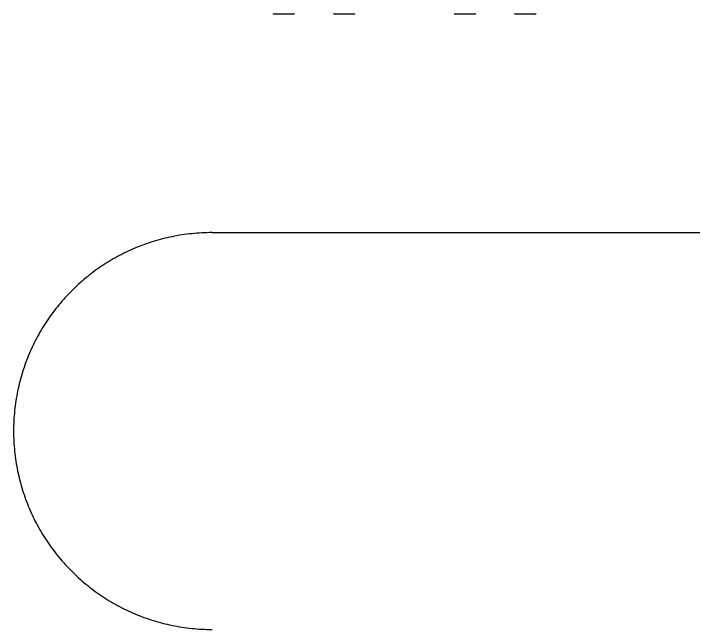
# Model space of a CAD drawing. Extents: x -681219 to -550379, y -242630 to -158199.
# Drawn here: x -634976 to -634164, y -171514 to -170778 of the extents above; entities that cross this region are included whole.
import ezdxf

# ---------------------------------------------------------------- set-up
doc = ezdxf.new("R2010")
doc.units = 0
doc.header["$LTSCALE"] = 1000
doc.linetypes.add('K', pattern=[2.5, 1.25, -0.25, 0.25, -0.25, 0.25, -0.25])
doc.layers.get('0').update_dxf_attribs({"linetype": 'CONTINUOUS'})
doc.layers.add('07', color=6, linetype='K')
doc.layers.add('DP17减压阀DN20', color=7, linetype='CONTINUOUS')

msp = doc.modelspace()

# ---------------------------------------------------------------- linework, layer by layer
msp.add_line((-634739.2762, -171040.0298), (-631003.7468, -171040.0298))
at = {"layer": '07', "linetype": 'K'}
msp.add_arc((-634739.2762, -171277.2063), 237.1765, 90, 270, dxfattribs=at)
at = {"layer": 'DP17减压阀DN20', "color": 7, "linetype": 'Continuous'}
for p, q in [((-634666.4009, -170778.1407), (-634666.0871, -170778.4545)), ((-634666.0871, -170778.4545), (-634640.986, -170778.4545)), ((-634640.986, -170778.4545), (-634640.6722, -170778.1407)), ((-634594.235, -170778.1407), (-634593.9212, -170778.4545)), ((-634593.9212, -170778.4545), (-634568.8201, -170778.4545)), ((-634568.8201, -170778.4545), (-634568.5063, -170778.1407)), ((-634449.9032, -170778.1407), (-634449.5895, -170778.4545)), ((-634449.5895, -170778.4545), (-634424.4883, -170778.4545)), ((-634424.4883, -170778.4545), (-634424.1745, -170778.1407)), ((-634377.7374, -170778.1407), (-634377.4236, -170778.4545)), ((-634377.4236, -170778.4545), (-634352.3224, -170778.4545)), ((-634352.3224, -170778.4545), (-634352.0087, -170778.1407))]:
    msp.add_line(p, q, dxfattribs=at)

doc.saveas('drawing.dxf')
